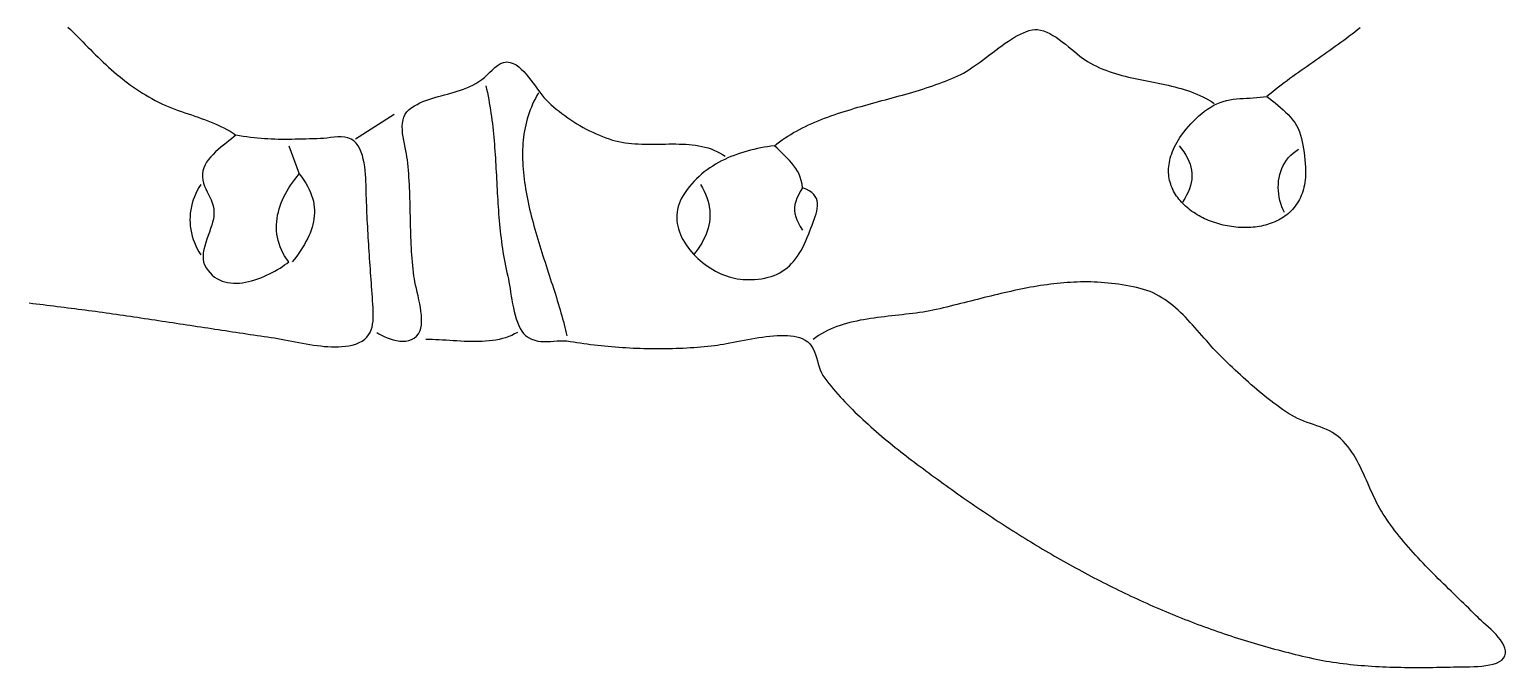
# Model space of a CAD drawing. Header units: millimetres. Extents: x 46 to 1464, y 30 to 1506.
# Drawn here: x 494.3 to 913.8, y 351.9 to 533 of the extents above; entities that cross this region are included whole.
import ezdxf

# ---------------------------------------------------------------- set-up
doc = ezdxf.new("R2010")
doc.units = ezdxf.units.MM
doc.layers.add('0_0_0', color=3, linetype='Continuous')

msp = doc.modelspace()

# ---------------------------------------------------------------- linework, layer by layer
at = {"layer": '0_0_0'}
for points in [[(505.2597, 533.6597), (505.974, 532.9746), (506.6713, 532.3033), (507.3442, 531.6453), (507.9853, 531), (508.722, 530.2442), (509.4556, 529.4937), (510.1867, 528.7487), (510.9162, 528.0094), (511.6448, 527.2764), (512.3735, 526.5498), (513.103, 525.83), (513.8341, 525.1173), (514.5677, 524.412), (515.3045, 523.7146), (516.0453, 523.0252), (516.791, 522.3442), (517.5425, 521.672), (518.3004, 521.0088), (519.0656, 520.3551), (519.8389, 519.711), (520.6211, 519.077), (521.4131, 518.4534), (522.2157, 517.8405), (523.0296, 517.2385), (523.8557, 516.6479), (524.6947, 516.069), (525.5476, 515.502), (526.4151, 514.9474), (527.298, 514.4054), (528.1971, 513.8764), (529.1132, 513.3606), (530.0473, 512.8585), (531, 512.3703), (531.905, 511.9327), (532.8191, 511.5185), (533.7412, 511.1249), (534.6703, 510.7494), (535.6052, 510.3893), (536.5447, 510.042), (537.4879, 509.7049), (538.4335, 509.3754), (539.3806, 509.0508), (540.3279, 508.7287), (541.2744, 508.4062), (542.2189, 508.0809), (543.1604, 507.75), (544.0978, 507.4111), (545.0299, 507.0614), (545.9556, 506.6984), (546.8739, 506.3194), (547.7836, 505.9219), (548.6836, 505.5031), (549.5729, 505.0606), (550.4503, 504.5916), (551.3146, 504.0936), (552.1649, 503.5639), (553, 503), (552.3925, 502.4869), (551.7262, 501.9503), (551.0139, 501.3903), (550.2686, 500.8071), (549.5032, 500.2007), (548.7307, 499.5713), (547.9639, 498.919), (547.2159, 498.2441), (546.4996, 497.5465), (545.8278, 496.8265), (545.2136, 496.0842), (544.6699, 495.3198), (544.2096, 494.5332), (543.8457, 493.7248), (543.591, 492.8947), (543.4586, 492.0429), (543.4614, 491.1697), (543.5937, 490.2367), (543.8152, 489.3602), (544.1068, 488.5281), (544.4496, 487.7283), (544.8246, 486.9489), (545.2128, 486.1776), (545.5954, 485.4027), (545.9533, 484.6119), (546.2675, 483.7933), (546.5192, 482.9349), (546.6893, 482.0245), (546.7589, 481.0502), (546.7091, 480), (546.5818, 479.1907), (546.376, 478.3255), (546.1084, 477.4136), (545.7954, 476.4642), (545.4536, 475.4868), (545.0995, 474.4906), (544.7496, 473.4848), (544.4205, 472.4789), (544.1286, 471.482), (543.8905, 470.5036), (543.7227, 469.5528), (543.6418, 468.6391), (543.6643, 467.7716), (543.8067, 466.9598), (544.0856, 466.2129), (544.5647, 465.341), (545.0905, 464.5589), (545.66, 463.8634), (546.2704, 463.2512), (546.9186, 462.7191), (547.6017, 462.2641), (548.3168, 461.8828), (549.0609, 461.572), (549.8312, 461.3287), (550.6246, 461.1496), (551.4383, 461.0315), (552.2693, 460.9713), (553.1146, 460.9657), (553.9714, 461.0115), (554.8366, 461.1056), (555.7075, 461.2448), (556.5809, 461.4259), (557.454, 461.6457), (558.3239, 461.901), (559.1876, 462.1886), (560.0421, 462.5053), (560.8846, 462.848), (561.7121, 463.2134), (562.5216, 463.5984), (563.3103, 463.9998), (564.0752, 464.4143), (564.8133, 464.8389), (565.5217, 465.2702), (566.1976, 465.7052), (566.8378, 466.1406), (567.4396, 466.5733), (568, 467), (567.3861, 467.8521), (566.8358, 468.7123), (566.3479, 469.5799), (565.9209, 470.454), (565.5535, 471.3338), (565.2442, 472.2184), (564.9916, 473.1071), (564.7945, 473.9989), (564.6513, 474.8931), (564.5608, 475.7888), (564.5215, 476.6853), (564.5321, 477.5816), (564.5911, 478.477), (564.6972, 479.3706), (564.8491, 480.2617), (565.0452, 481.1493), (565.2843, 482.0326), (565.565, 482.9109), (565.8859, 483.7832), (566.2455, 484.6489), (566.6426, 485.5069), (567.0757, 486.3566), (567.5434, 487.197), (568.0444, 488.0275), (568.5773, 488.847), (569.1406, 489.6549), (569.7331, 490.4502), (570.3534, 491.2322), (571, 492), (571.6866, 491.1066), (572.3095, 490.2216), (572.8698, 489.3446), (573.3689, 488.4751), (573.8079, 487.6126), (574.1882, 486.7566), (574.511, 485.9068), (574.7777, 485.0626), (574.9894, 484.2236), (575.1475, 483.3893), (575.2532, 482.5594), (575.3078, 481.7333), (575.3125, 480.9105), (575.2687, 480.0907), (575.1776, 479.2734), (575.0404, 478.458), (574.8586, 477.6443), (574.6332, 476.8316), (574.3656, 476.0196), (574.0571, 475.2078), (573.7089, 474.3957), (573.3223, 473.5829), (572.8986, 472.7689), (572.4391, 471.9533), (571.9449, 471.1356), (571.4175, 470.3154), (570.858, 469.4921), (570.2677, 468.6655), (569.6479, 467.8349), (569, 467)], [(706, 500), (705.0321, 499.8699), (704.0641, 499.7241), (703.0969, 499.5618), (702.1315, 499.3825), (701.1686, 499.1855), (700.2094, 498.9702), (699.2546, 498.7361), (698.3052, 498.4824), (697.3622, 498.2087), (696.4264, 497.9142), (695.4988, 497.5985), (694.5803, 497.2608), (693.6718, 496.9006), (692.7742, 496.5173), (691.8886, 496.1102), (691.0157, 495.6787), (690.1565, 495.2223), (689.312, 494.7404), (688.483, 494.2322), (687.6706, 493.6973), (686.8755, 493.1349), (686.0988, 492.5446), (685.3413, 491.9257), (684.604, 491.2775), (683.8878, 490.5995), (683.1937, 489.8911), (682.5225, 489.1516), (681.8751, 488.3805), (681.2526, 487.5771), (680.6557, 486.7408), (680.0856, 485.8711), (679.6306, 485.0865), (679.2451, 484.2964), (678.9272, 483.5019), (678.6748, 482.7043), (678.486, 481.9048), (678.3586, 481.1046), (678.2907, 480.3048), (678.2803, 479.5068), (678.3254, 478.7117), (678.4239, 477.9207), (678.5738, 477.135), (678.7732, 476.3559), (679.02, 475.5845), (679.3121, 474.8221), (679.6476, 474.0699), (680.0245, 473.329), (680.4408, 472.6008), (680.8944, 471.8863), (681.3833, 471.1868), (681.9055, 470.5036), (682.459, 469.8377), (683.0418, 469.1906), (683.6518, 468.5632), (684.2871, 467.9569), (684.9457, 467.3729), (685.6255, 466.8123), (686.3244, 466.2765), (687.0406, 465.7665), (687.772, 465.2836), (688.5165, 464.829), (689.2722, 464.404), (690.0371, 464.0097), (690.8091, 463.6473), (691.5862, 463.318), (692.3664, 463.0232), (693.1477, 462.7639), (693.928, 462.5413), (694.7054, 462.3568), (695.4779, 462.2114), (696.2434, 462.1065), (697, 462.0432), (698.1657, 461.9979), (699.2859, 461.9957), (700.3619, 462.0364), (701.3949, 462.1203), (702.3861, 462.2472), (703.3368, 462.4174), (704.2482, 462.6309), (705.1216, 462.8878), (705.9582, 463.188), (706.7593, 463.5317), (707.5261, 463.919), (708.2598, 464.3499), (708.9618, 464.8245), (709.6331, 465.3429), (710.2752, 465.905), (710.8892, 466.5111), (711.4763, 467.1611), (712.0379, 467.8551), (712.5752, 468.5932), (713.0893, 469.3755), (713.5817, 470.2019), (714.0534, 471.0727), (714.5057, 471.9878), (714.94, 472.9474), (715.3574, 473.9514), (715.7592, 475), (716.0672, 475.81), (716.3907, 476.6258), (716.719, 477.4439), (717.0415, 478.2606), (717.3476, 479.0727), (717.6269, 479.8766), (717.8687, 480.6688), (718.0625, 481.4459), (718.1977, 482.2043), (718.2636, 482.9407), (718.2499, 483.6515), (718.1458, 484.3332), (717.9408, 484.9824), (717.6243, 485.5956), (717.1858, 486.1693), (716.6147, 486.7001), (715.9004, 487.1844), (715.0323, 487.6189), (714, 488), (713.8705, 489.0826), (713.6586, 490.0932), (713.37, 491.039), (713.0104, 491.9274), (712.5854, 492.7656), (712.1009, 493.5611), (711.5624, 494.321), (710.9758, 495.0528), (710.3467, 495.7636), (709.6808, 496.461), (708.9839, 497.152), (708.2617, 497.8441), (707.5198, 498.5446), (706.764, 499.2608), (706, 500), (706.7399, 500.5816), (707.4942, 501.1451), (708.2626, 501.691), (709.0445, 502.2198), (709.8394, 502.732), (710.647, 503.2282), (711.4668, 503.709), (712.2983, 504.1748), (713.1412, 504.6262), (713.9949, 505.0637), (714.859, 505.4879), (715.7331, 505.8994), (716.6167, 506.2985), (717.5093, 506.6859), (718.4106, 507.0622), (719.3201, 507.4277), (720.2373, 507.7832), (721.1618, 508.1291), (722.0932, 508.4659), (723.0309, 508.7942), (723.9746, 509.1146), (724.9238, 509.4275), (725.8781, 509.7335), (726.837, 510.0331), (727.8, 510.3269), (728.7668, 510.6154), (729.7368, 510.8992), (730.7097, 511.1787), (731.6849, 511.4546), (732.6621, 511.7272), (733.6408, 511.9973), (734.6205, 512.2653), (735.6009, 512.5317), (736.5814, 512.7972), (737.5615, 513.0622), (738.541, 513.3272), (739.5193, 513.5928), (740.4959, 513.8596), (741.4705, 514.128), (742.4425, 514.3986), (743.4116, 514.672), (744.3773, 514.9487), (745.3391, 515.2292), (746.2966, 515.514), (747.2494, 515.8037), (748.1969, 516.0988), (749.1388, 516.3999), (750.0747, 516.7075), (751.004, 517.0221), (751.9263, 517.3443), (752.8412, 517.6746), (753.7482, 518.0135), (754.6469, 518.3616), (755.5368, 518.7194), (756.4175, 519.0874), (757.2886, 519.4662), (758.1495, 519.8564), (759, 520.2584), (759.7333, 520.636), (760.4904, 521.0688), (761.2695, 521.5511), (762.0685, 522.0771), (762.8855, 522.6409), (763.7185, 523.2369), (764.5657, 523.8591), (765.4249, 524.5019), (766.2944, 525.1594), (767.1721, 525.8259), (768.0561, 526.4955), (768.9445, 527.1626), (769.8352, 527.8213), (770.7264, 528.4658), (771.616, 529.0904), (772.5022, 529.6893), (773.383, 530.2566), (774.2564, 530.7867), (775.1205, 531.2737), (775.9733, 531.7119), (776.8128, 532.0954), (777.6373, 532.4185), (778.4445, 532.6754), (779.2328, 532.8603), (780, 532.9675), (780.8184, 532.9708), (781.6585, 532.8477), (782.5164, 532.6107), (783.3885, 532.2723), (784.271, 531.8452), (785.1603, 531.3418), (786.0525, 530.7747), (786.944, 530.1565), (787.831, 529.4998), (788.7099, 528.817), (789.5769, 528.1209), (790.4282, 527.4238), (791.2602, 526.7384), (792.0692, 526.0772), (792.8513, 525.4528), (793.603, 524.8777), (794.3205, 524.3645), (795, 523.9259), (795.8467, 523.4351), (796.704, 522.9756), (797.5714, 522.5457), (798.4481, 522.1437), (799.3335, 521.7679), (800.2271, 521.4166), (801.1281, 521.0882), (802.0361, 520.7808), (802.9503, 520.493), (803.8701, 520.2228), (804.7949, 519.9688), (805.7242, 519.7291), (806.6572, 519.5021), (807.5933, 519.2862), (808.532, 519.0795), (809.4726, 518.8805), (810.4144, 518.6874), (811.3569, 518.4985), (812.2995, 518.3122), (813.2415, 518.1268), (814.1822, 517.9406), (815.1211, 517.7518), (816.0576, 517.5589), (816.991, 517.36), (817.9207, 517.1536), (818.8461, 516.9379), (819.7666, 516.7113), (820.6814, 516.472), (821.5902, 516.2184), (822.4921, 515.9488), (823.3865, 515.6615), (824.273, 515.3548), (825.1507, 515.027), (826.0192, 514.6764), (826.8777, 514.3013), (827.7257, 513.9001), (828.5626, 513.471), (829.3876, 513.0125), (830.2003, 512.5227), (831, 512)], [(872.5101, 533.477), (871.7293, 532.8627), (870.9464, 532.256), (870.1614, 531.6563), (869.3744, 531.063), (868.5855, 530.4755), (867.7947, 529.8932), (867.0021, 529.3156), (866.2077, 528.742), (865.4117, 528.1719), (864.6142, 527.6047), (863.8151, 527.0397), (863.0146, 526.4765), (862.2127, 525.9143), (861.4095, 525.3527), (860.6051, 524.791), (859.7996, 524.2287), (858.993, 523.6651), (858.1854, 523.0997), (857.3768, 522.5319), (856.5674, 521.9611), (855.7573, 521.3867), (854.9464, 520.8081), (854.1348, 520.2248), (853.3227, 519.6361), (852.5101, 519.0414), (851.6971, 518.4403), (850.8837, 517.832), (850.07, 517.216), (849.2561, 516.5917), (848.4421, 515.9586), (847.628, 515.3159), (846.8139, 514.6633), (846, 514), (846.753, 513.3922), (847.5193, 512.7796), (848.2919, 512.1591), (849.064, 511.5277), (849.8285, 510.8823), (850.5786, 510.2201), (851.3072, 509.5379), (852.0074, 508.8327), (852.6723, 508.1016), (853.2949, 507.3414), (853.8683, 506.5492), (854.3855, 505.722), (854.8397, 504.8567), (855.2237, 503.9504), (855.5308, 503), (855.7702, 502.077), (855.9936, 501.1172), (856.1991, 500.1274), (856.3845, 499.1145), (856.5478, 498.0852), (856.687, 497.0465), (856.8, 496.0052), (856.8848, 494.9682), (856.9394, 493.9424), (856.9617, 492.9344), (856.9496, 491.9514), (856.9012, 491), (856.8368, 490.2884), (856.7483, 489.5968), (856.6361, 488.9249), (856.5008, 488.2727), (856.3429, 487.64), (856.163, 487.0266), (855.9617, 486.4325), (855.7394, 485.8575), (855.4967, 485.3015), (855.2342, 484.7644), (854.9523, 484.2459), (854.6518, 483.7461), (854.333, 483.2647), (853.9965, 482.8016), (853.643, 482.3568), (853.2728, 481.9299), (852.8867, 481.5211), (852.485, 481.13), (852.0684, 480.7566), (851.6374, 480.4007), (851.1925, 480.0622), (850.7343, 479.741), (850.2634, 479.437), (849.7802, 479.1499), (849.2854, 478.8798), (848.7794, 478.6264), (848.2628, 478.3896), (847.7362, 478.1692), (847.2001, 477.9653), (846.655, 477.7775), (846.1016, 477.6059), (845.5402, 477.4502), (844.9715, 477.3104), (844.3961, 477.1862), (843.8144, 477.0776), (843.227, 476.9844), (842.6345, 476.9066), (842.0373, 476.8439), (841.4362, 476.7962), (840.8314, 476.7635), (840.2238, 476.7455), (839.6137, 476.7422), (839.0017, 476.7534), (838.3884, 476.779), (837.7743, 476.8188), (837.1599, 476.8728), (836.5459, 476.9407), (835.9326, 477.0225), (835.3208, 477.1181), (834.7109, 477.2272), (834.1035, 477.3498), (833.499, 477.4857), (832.8982, 477.6348), (832.3014, 477.797), (831.7093, 477.9721), (831.1224, 478.1601), (830.5413, 478.3607), (829.9664, 478.5738), (829.3983, 478.7994), (828.8376, 479.0372), (828.2849, 479.2872), (827.7406, 479.5492), (827.2053, 479.8231), (826.6795, 480.1088), (826.1639, 480.406), (825.6588, 480.7148), (825.165, 481.0349), (824.6829, 481.3663), (824.213, 481.7087), (823.756, 482.0622), (823.3123, 482.4264), (822.8826, 482.8014), (822.4672, 483.1869), (822.0669, 483.5829), (821.6821, 483.9892), (821.3134, 484.4057), (820.9613, 484.8322), (820.6264, 485.2686), (820.3092, 485.7148), (820.0102, 486.1707), (819.7301, 486.6361), (819.4693, 487.1108), (819.2283, 487.5949), (819.0079, 488.088), (818.8084, 488.5902), (818.6304, 489.1012), (818.4745, 489.621), (818.3412, 490.1493), (818.231, 490.6862), (818.1446, 491.2313), (818.0824, 491.7847), (818.045, 492.3461), (818.0329, 492.9155), (818.0467, 493.4928), (818.0869, 494.0776), (818.1541, 494.6701), (818.2488, 495.2699), (818.3715, 495.8771), (818.5229, 496.4914), (818.7034, 497.1127), (818.9136, 497.741), (819.154, 498.3759), (819.4252, 499.0176), (819.7277, 499.6657), (820.062, 500.3202), (820.4288, 500.9809), (820.8286, 501.6477), (821.2618, 502.3205), (821.7291, 502.9992), (822.3462, 503.8371), (822.9944, 504.6586), (823.6724, 505.4616), (824.3788, 506.244), (825.1121, 507.0038), (825.871, 507.7388), (826.6541, 508.4471), (827.4599, 509.1266), (828.2871, 509.7751), (829.1342, 510.3907), (830, 510.9714), (830.8763, 511.4882), (831.7649, 511.9249), (832.6651, 512.289), (833.576, 512.5881), (834.4966, 512.8298), (835.4262, 513.0216), (836.3639, 513.171), (837.3089, 513.2857), (838.2603, 513.3731), (839.2173, 513.4409), (840.1789, 513.4966), (841.1444, 513.5477), (842.1129, 513.6019), (843.0836, 513.6667), (844.0555, 513.7495), (845.0279, 513.8581), (846, 514)], [(593, 447), (593.6344, 446.6069), (594.3464, 446.2134), (595.1234, 445.8315), (595.9524, 445.4734), (596.8207, 445.1516), (597.7155, 444.8781), (598.624, 444.6653), (599.5334, 444.5254), (600.4309, 444.4706), (601.3038, 444.5132), (602.1392, 444.6654), (602.9244, 444.9394), (603.6465, 445.3476), (604.2929, 445.9021), (604.8506, 446.6152), (605.307, 447.4992), (605.5433, 448.2361), (605.6899, 449.0596), (605.7563, 449.9579), (605.7516, 450.919), (605.6854, 451.9309), (605.5671, 452.9817), (605.4059, 454.0595), (605.2113, 455.1522), (604.9926, 456.248), (604.7592, 457.3348), (604.5206, 458.4008), (604.286, 459.4341), (604.065, 460.4225), (603.8667, 461.3543), (603.7007, 462.2174), (603.5763, 463), (603.4472, 463.9967), (603.3307, 464.9943), (603.2261, 465.9927), (603.1325, 466.9918), (603.0491, 467.9915), (602.9752, 468.9919), (602.91, 469.9927), (602.8528, 470.994), (602.8027, 471.9957), (602.7589, 472.9978), (602.7207, 474.0001), (602.6873, 475.0027), (602.658, 476.0054), (602.6318, 477.0082), (602.6082, 478.0111), (602.5862, 479.0139), (602.5651, 480.0167), (602.5442, 481.0193), (602.5225, 482.0217), (602.4995, 483.0239), (602.4742, 484.0257), (602.446, 485.0271), (602.4139, 486.0281), (602.3773, 487.0286), (602.3354, 488.0285), (602.2873, 489.0278), (602.2324, 490.0263), (602.1698, 491.0242), (602.0987, 492.0212), (602.0184, 493.0173), (601.9281, 494.0126), (601.827, 495.0068), (601.7144, 496), (601.5979, 496.8002), (601.4405, 497.6605), (601.2552, 498.5705), (601.0552, 499.5199), (600.8533, 500.4986), (600.6627, 501.4963), (600.4963, 502.5026), (600.3672, 503.5074), (600.2885, 504.5003), (600.2732, 505.4712), (600.3342, 506.4097), (600.4847, 507.3056), (600.7376, 508.1485), (601.106, 508.9284), (601.6029, 509.6349), (602.2415, 510.2577), (602.9666, 510.8053), (603.7185, 511.3004), (604.4948, 511.7478), (605.2937, 512.1524), (606.1131, 512.5191), (606.9509, 512.8527), (607.805, 513.1582), (608.6735, 513.4404), (609.5543, 513.7042), (610.4454, 513.9545), (611.3446, 514.1962), (612.2499, 514.4342), (613.1594, 514.6733), (614.0709, 514.9185), (614.9825, 515.1745), (615.8919, 515.4464), (616.7973, 515.739), (617.6966, 516.0572), (618.5877, 516.4058), (619.4685, 516.7898), (620.3371, 517.214), (621.1914, 517.6833), (622.0292, 518.2026), (622.8487, 518.7768), (623.6477, 519.4108), (624.4243, 520.1095), (625.0967, 520.7765), (625.7971, 521.4784), (626.532, 522.1658), (627.3084, 522.7893), (628.1328, 523.2993), (629.0119, 523.6464), (629.9526, 523.7812), (630.9614, 523.6542), (631.788, 523.3632), (632.584, 522.9436), (633.3517, 522.4114), (634.0929, 521.7826), (634.8098, 521.0734), (635.5044, 520.2997), (636.1787, 519.4777), (636.8348, 518.6234), (637.4748, 517.753), (638.1006, 516.8824), (638.7144, 516.0278), (639.3182, 515.2051), (639.9141, 514.4306), (640.504, 513.7203), (641.0902, 513.0902), (641.7891, 512.4082), (642.5116, 511.7359), (643.2565, 511.0741), (644.0225, 510.4236), (644.8083, 509.7853), (645.6127, 509.16), (646.4346, 508.5486), (647.2725, 507.9519), (648.1253, 507.3709), (648.9918, 506.8062), (649.8706, 506.2588), (650.7606, 505.7296), (651.6605, 505.2194), (652.5691, 504.729), (653.485, 504.2593), (654.4072, 503.8112), (655.3342, 503.3854), (656.265, 502.9829), (657.1982, 502.6046), (658.1326, 502.2511), (659.0669, 501.9235), (660, 501.6226), (660.8786, 501.3728), (661.7706, 501.1593), (662.6747, 500.9793), (663.5901, 500.8303), (664.5156, 500.7095), (665.4503, 500.6143), (666.3932, 500.542), (667.3433, 500.4899), (668.2995, 500.4554), (669.2608, 500.4359), (670.2263, 500.4286), (671.1949, 500.4309), (672.1655, 500.4401), (673.1372, 500.4536), (674.1091, 500.4687), (675.0799, 500.4826), (676.0488, 500.4929), (677.0148, 500.4968), (677.9767, 500.4915), (678.9337, 500.4746), (679.8846, 500.4432), (680.8286, 500.3948), (681.7644, 500.3267), (682.6913, 500.2362), (683.6081, 500.1206), (684.5138, 499.9772), (685.4074, 499.8035), (686.288, 499.5968), (687.1544, 499.3543), (688.0057, 499.0734), (688.8409, 498.7515), (689.6589, 498.3858), (690.4588, 497.9738), (691.2395, 497.5127), (692, 497)], [(624, 517), (624.2252, 516.0369), (624.4378, 515.0722), (624.6383, 514.1057), (624.8271, 513.1376), (625.0047, 512.168), (625.1716, 511.1969), (625.3283, 510.2243), (625.4752, 509.2503), (625.6129, 508.275), (625.7418, 507.2985), (625.8624, 506.3207), (625.9751, 505.3418), (626.0806, 504.3618), (626.1791, 503.3807), (626.2713, 502.3987), (626.3575, 501.4158), (626.4384, 500.432), (626.5142, 499.4474), (626.5857, 498.4621), (626.6531, 497.4761), (626.717, 496.4895), (626.7779, 495.5023), (626.8363, 494.5147), (626.8926, 493.5266), (626.9473, 492.5381), (627.0009, 491.5493), (627.0539, 490.5602), (627.1067, 489.5709), (627.1598, 488.5815), (627.2138, 487.592), (627.2691, 486.6025), (627.3261, 485.613), (627.3854, 484.6236), (627.4475, 483.6343), (627.5127, 482.6453), (627.5816, 481.6565), (627.6547, 480.6681), (627.7325, 479.68), (627.8154, 478.6924), (627.9039, 477.7053), (627.9985, 476.7188), (628.0997, 475.7329), (628.2079, 474.7477), (628.3237, 473.7632), (628.4474, 472.7795), (628.5797, 471.7967), (628.7209, 470.8148), (628.8716, 469.8339), (629.0323, 468.854), (629.2033, 467.8753), (629.3852, 466.8977), (629.5785, 465.9213), (629.7837, 464.9461), (630.0012, 463.9723), (630.2315, 463), (630.4051, 462.22), (630.5707, 461.3572), (630.7322, 460.4236), (630.8933, 459.4312), (631.0582, 458.3923), (631.2306, 457.3189), (631.4145, 456.223), (631.6139, 455.1168), (631.8326, 454.0124), (632.0745, 452.9218), (632.3437, 451.8572), (632.6439, 450.8307), (632.9792, 449.8543), (633.3534, 448.9402), (633.7704, 448.1004), (634.2342, 447.347), (634.7487, 446.6922), (635.3179, 446.1481), (636.1669, 445.5446), (637.0276, 445.0893), (637.8992, 444.7637), (638.781, 444.5493), (639.6724, 444.4276), (640.5724, 444.3801), (641.4805, 444.3884), (642.3959, 444.434), (643.3178, 444.4984), (644.2455, 444.5631), (645.1783, 444.6096), (646.1155, 444.6194), (647.0563, 444.5741), (648, 444.4552), (648.9482, 444.2963), (649.9034, 444.1436), (650.8652, 443.997), (651.8334, 443.8565), (652.8075, 443.7223), (653.7872, 443.5942), (654.7721, 443.4725), (655.7621, 443.357), (656.7566, 443.2479), (657.7554, 443.1451), (658.7582, 443.0487), (659.7645, 442.9587), (660.7741, 442.8752), (661.7867, 442.7982), (662.8018, 442.7276), (663.8191, 442.6636), (664.8384, 442.6063), (665.8593, 442.5555), (666.8814, 442.5113), (667.9044, 442.4738), (668.928, 442.4431), (669.9518, 442.4191), (670.9755, 442.4018), (671.9987, 442.3914), (673.0212, 442.3877), (674.0426, 442.391), (675.0625, 442.4011), (676.0806, 442.4182), (677.0966, 442.4422), (678.1101, 442.4733), (679.1208, 442.5113), (680.1284, 442.5565), (681.1325, 442.6087), (682.1328, 442.668), (683.129, 442.7345), (684.1206, 442.8081), (685.1075, 442.889), (686.0892, 442.9771), (687.0654, 443.0726), (688.0358, 443.1753), (689, 443.2854), (689.8034, 443.3903), (690.647, 443.5179), (691.5273, 443.665), (692.4409, 443.8285), (693.3843, 444.0053), (694.354, 444.1921), (695.3466, 444.386), (696.3585, 444.5838), (697.3864, 444.7823), (698.4268, 444.9785), (699.4761, 445.1691), (700.531, 445.3512), (701.5879, 445.5215), (702.6435, 445.6768), (703.6941, 445.8142), (704.7364, 445.9305), (705.7669, 446.0225), (706.7822, 446.0871), (707.7786, 446.1212), (708.7529, 446.1217), (709.7015, 446.0854), (710.621, 446.0092), (711.5079, 445.89), (712.3587, 445.7246), (713.1699, 445.51), (713.9382, 445.243), (714.7755, 444.8315), (715.486, 444.3203), (716.0853, 443.7212), (716.5891, 443.046), (717.0131, 442.3067), (717.3729, 441.5152), (717.6842, 440.6832), (717.9626, 439.8228), (718.2239, 438.9457), (718.4835, 438.064), (718.7574, 437.1893), (719.0609, 436.3337), (719.41, 435.509), (719.8201, 434.7272), (720.3071, 434), (720.8963, 433.2381), (721.4998, 432.4795), (722.1171, 431.7243), (722.7474, 430.9726), (723.3903, 430.2246), (724.0452, 429.4804), (724.7116, 428.7401), (725.3888, 428.0039), (726.0765, 427.2719), (726.7739, 426.5443), (727.4805, 425.8211), (728.1958, 425.1026), (728.9192, 424.3889), (729.6502, 423.6801), (730.3882, 422.9763), (731.1326, 422.2777), (731.8829, 421.5845), (732.6386, 420.8967), (733.399, 420.2145), (734.1636, 419.538), (734.9319, 418.8675), (735.7034, 418.2029), (736.4773, 417.5446), (737.2533, 416.8925), (738.0307, 416.2468), (738.8089, 415.6077), (739.5875, 414.9754), (740.3659, 414.3498), (741.1435, 413.7313), (741.9197, 413.1199), (742.694, 412.5158), (743.4659, 411.919), (744.2347, 411.3299), (745, 410.7484), (745.8122, 410.1349), (746.6249, 409.5237), (747.4381, 408.9146), (748.2518, 408.3078), (749.066, 407.7031), (749.8807, 407.1007), (750.6959, 406.5005), (751.5117, 405.9026), (752.3281, 405.307), (753.145, 404.7136), (753.9625, 404.1226), (754.7807, 403.5338), (755.5995, 402.9474), (756.4189, 402.3633), (757.239, 401.7816), (758.0598, 401.2022), (758.8813, 400.6253), (759.7034, 400.0507), (760.5263, 399.4785), (761.3499, 398.9088), (762.1743, 398.3415), (762.9995, 397.7766), (763.8254, 397.2142), (764.6522, 396.6543), (765.4797, 396.0969), (766.3081, 395.542), (767.1374, 394.9896), (767.9675, 394.4398), (768.7985, 393.8925), (769.6303, 393.3477), (770.4631, 392.8056), (771.2968, 392.266), (772.1315, 391.729), (772.9671, 391.1947), (773.8037, 390.663), (774.6412, 390.1339), (775.4798, 389.6075), (776.3194, 389.0837), (777.16, 388.5627), (778.0017, 388.0444), (778.8444, 387.5287), (779.6882, 387.0158), (780.5331, 386.5057), (781.3792, 385.9983), (782.2263, 385.4937), (783.0746, 384.9918), (783.924, 384.4928), (784.7747, 383.9966), (785.6265, 383.5032), (786.4795, 383.0126), (787.3337, 382.5249), (788.1892, 382.0401), (789.0459, 381.5581), (789.9039, 381.0791), (790.7632, 380.6029), (791.6238, 380.1297), (792.4857, 379.6594), (793.3489, 379.1921), (794.2134, 378.7277), (795.0794, 378.2664), (795.9466, 377.808), (796.8153, 377.3526), (797.6854, 376.9003), (798.5569, 376.4509), (799.4299, 376.0047), (800.3043, 375.5615), (801.1802, 375.1213), (802.0575, 374.6843), (802.9364, 374.2504), (803.8168, 373.8196), (804.6987, 373.3919), (805.5821, 372.9674), (806.4671, 372.546), (807.3537, 372.1278), (808.2419, 371.7128), (809.1317, 371.301), (810.0231, 370.8924), (810.9162, 370.4871), (811.8109, 370.085), (812.7073, 369.6861), (813.6053, 369.2906), (814.5051, 368.8983), (815.4066, 368.5093), (816.3098, 368.1236), (817.2148, 367.7413), (818.1215, 367.3623), (819.03, 366.9866), (819.9403, 366.6143), (820.8524, 366.2454), (821.7664, 365.8799), (822.6822, 365.5179), (823.5998, 365.1592), (824.5193, 364.804), (825.4407, 364.4522), (826.364, 364.1039), (827.2892, 363.7591), (828.2164, 363.4178), (829.1455, 363.08), (830.0766, 362.7457), (831.0096, 362.4149), (831.9447, 362.0877), (832.8818, 361.7641), (833.8209, 361.444), (834.762, 361.1276), (835.7052, 360.8147), (836.6505, 360.5055), (837.5978, 360.1999), (838.5473, 359.8979), (839.4989, 359.5996), (840.4526, 359.305), (841.4085, 359.0141), (842.3665, 358.7269), (843.3267, 358.4434), (844.2892, 358.1636), (845.2538, 357.8876), (846.2207, 357.6153), (847.1898, 357.3468), (848.1612, 357.0821), (849.1348, 356.8212), (850.1108, 356.5641), (851.089, 356.3108), (852.0696, 356.0614), (853.0525, 355.8158), (854.0378, 355.5742), (855.0254, 355.3364), (856.0154, 355.1024), (857.0078, 354.8724), (858.0027, 354.6464), (859, 354.4243), (859.9353, 354.2241), (860.8792, 354.034), (861.8314, 353.8538), (862.7912, 353.6831), (863.7585, 353.5218), (864.7327, 353.3696), (865.7134, 353.2264), (866.7002, 353.0918), (867.6928, 352.9657), (868.6906, 352.8478), (869.6933, 352.7379), (870.7005, 352.6357), (871.7118, 352.5411), (872.7267, 352.4537), (873.7448, 352.3735), (874.7657, 352.3), (875.7891, 352.2332), (876.8144, 352.1728), (877.8414, 352.1185), (878.8695, 352.0701), (879.8983, 352.0274), (880.9275, 351.9902), (881.9567, 351.9582), (882.9853, 351.9312), (884.0131, 351.909), (885.0396, 351.8913), (886.0643, 351.878), (887.0869, 351.8687), (888.107, 351.8632), (889.1242, 351.8614), (890.1379, 351.863), (891.1479, 351.8677), (892.1538, 351.8754), (893.155, 351.8857), (894.1512, 351.8985), (895.1419, 351.9136), (896.1269, 351.9307), (897.1055, 351.9496), (898.0776, 351.97), (899.0425, 351.9917), (900, 352.0146), (900.7422, 352.0254), (901.6126, 352.0306), (902.5869, 352.038), (903.6409, 352.0554), (904.7505, 352.0909), (905.8914, 352.1522), (907.0396, 352.2474), (908.1708, 352.3842), (909.2609, 352.5706), (910.2857, 352.8145), (911.221, 353.1238), (912.0426, 353.5064), (912.7265, 353.9702), (913.2484, 354.5231), (913.6093, 355.1881), (913.7744, 355.8883), (913.7631, 356.6167), (913.5948, 357.3667), (913.2892, 358.1315), (912.8656, 358.9042), (912.3436, 359.6783), (911.7427, 360.4468), (911.0823, 361.203), (910.3821, 361.9402), (909.6613, 362.6517), (908.9397, 363.3305), (908.2366, 363.9701), (907.5716, 364.5636), (906.9642, 365.1042), (906.4338, 365.5853), (906, 366), (905.3429, 366.6547), (904.6758, 367.3147), (903.9994, 367.98), (903.3144, 368.6503), (902.6215, 369.3257), (901.9215, 370.006), (901.2151, 370.6911), (900.503, 371.381), (899.7859, 372.0755), (899.0646, 372.7745), (898.3398, 373.4781), (897.6122, 374.186), (896.8825, 374.8981), (896.1515, 375.6145), (895.4199, 376.335), (894.6884, 377.0594), (893.9577, 377.7878), (893.2286, 378.52), (892.5018, 379.2559), (891.778, 379.9955), (891.0579, 380.7386), (890.3423, 381.4851), (889.6319, 382.2351), (888.9275, 382.9883), (888.2296, 383.7446), (887.5392, 384.5041), (886.8568, 385.2665), (886.1832, 386.0319), (885.5192, 386.8), (884.8655, 387.5709), (884.2227, 388.3444), (883.5917, 389.1204), (882.9731, 389.8989), (882.3677, 390.6797), (881.7762, 391.4628), (881.1993, 392.2481), (880.6377, 393.0354), (880.0922, 393.8247), (879.5636, 394.6159), (879.0524, 395.4089), (878.5595, 396.2036), (878.0856, 397), (877.6023, 397.8574), (877.1398, 398.7296), (876.6951, 399.6144), (876.2653, 400.5098), (875.8471, 401.4139), (875.4378, 402.3245), (875.0342, 403.2397), (874.6333, 404.1574), (874.2321, 405.0756), (873.8275, 405.9924), (873.4167, 406.9056), (872.9965, 407.8132), (872.564, 408.7133), (872.116, 409.6037), (871.6497, 410.4826), (871.162, 411.3477), (870.6498, 412.1972), (870.1102, 413.029), (869.5401, 413.8411), (868.9366, 414.6315), (868.2966, 415.398), (867.617, 416.1388), (866.895, 416.8518), (866.1599, 417.4852), (865.3858, 418.0512), (864.5773, 418.5577), (863.7389, 419.0131), (862.8751, 419.4255), (861.9906, 419.8031), (861.0898, 420.1541), (860.1772, 420.4866), (859.2575, 420.809), (858.3351, 421.1293), (857.4147, 421.4558), (856.5007, 421.7966), (855.5976, 422.16), (854.7102, 422.5542), (853.8427, 422.9873), (853, 423.4675), (852.144, 424.0011), (851.2941, 424.5517), (850.4502, 425.1184), (849.6123, 425.7001), (848.7802, 426.2961), (847.9541, 426.9053), (847.1336, 427.5269), (846.3189, 428.1598), (845.5098, 428.8033), (844.7063, 429.4564), (843.9082, 430.1181), (843.1156, 430.7876), (842.3284, 431.4639), (841.5464, 432.1461), (840.7697, 432.8332), (839.9981, 433.5245), (839.2317, 434.2188), (838.4703, 434.9154), (837.7138, 435.6132), (836.9623, 436.3114), (836.2155, 437.009), (835.4736, 437.7052), (834.7364, 438.399), (834.0038, 439.0895), (833.3385, 439.7301), (832.6789, 440.3906), (832.024, 441.0688), (831.373, 441.7627), (830.7248, 442.4702), (830.0786, 443.1893), (829.4334, 443.9178), (828.7883, 444.6539), (828.1424, 445.3953), (827.4948, 446.1401), (826.8445, 446.8862), (826.1907, 447.6315), (825.5323, 448.374), (824.8686, 449.1116), (824.1985, 449.8423), (823.5211, 450.564), (822.8355, 451.2747), (822.1408, 451.9723), (821.4361, 452.6547), (820.7205, 453.3199), (819.9929, 453.9659), (819.2526, 454.5905), (818.4985, 455.1918), (817.7298, 455.7676), (816.9455, 456.3159), (816.1447, 456.8347), (815.3265, 457.322), (814.49, 457.7755), (813.6342, 458.1934), (812.7582, 458.5735), (811.8611, 458.9138), (810.942, 459.2122), (810, 459.4667), (808.9582, 459.7111), (807.9229, 459.9367), (806.8937, 460.1439), (805.8705, 460.333), (804.853, 460.5045), (803.8411, 460.6585), (802.8346, 460.7956), (801.8333, 460.9161), (800.8369, 461.0204), (799.8453, 461.1088), (798.8583, 461.1818), (797.8757, 461.2396), (796.8972, 461.2827), (795.9228, 461.3114), (794.9521, 461.3261), (793.9851, 461.3272), (793.0214, 461.315), (792.0609, 461.2899), (791.1035, 461.2523), (790.1488, 461.2025), (789.1968, 461.141), (788.2472, 461.068), (787.2998, 460.984), (786.3544, 460.8894), (785.4108, 460.7844), (784.4689, 460.6695), (783.5283, 460.5451), (782.589, 460.4114), (781.6508, 460.269), (780.7133, 460.1181), (779.7765, 459.9591), (778.8402, 459.7924), (777.9041, 459.6184), (776.968, 459.4374), (776.0318, 459.2498), (775.0952, 459.056), (774.1581, 458.8563), (773.2203, 458.6512), (772.2815, 458.4409), (771.3415, 458.2259), (770.4002, 458.0065), (769.4574, 457.7831), (768.5129, 457.5561), (767.5664, 457.3258), (766.6179, 457.0927), (765.6669, 456.857), (764.7135, 456.6191), (763.7574, 456.3795), (762.7983, 456.1385), (761.8361, 455.8964), (760.8707, 455.6536), (759.9017, 455.4106), (758.929, 455.1676), (757.9524, 454.9251), (756.9717, 454.6834), (755.9867, 454.4429), (754.9973, 454.2039), (754.0031, 453.9668), (753.0041, 453.7321), (752, 453.5), (751.0784, 453.2986), (750.145, 453.113), (749.2008, 452.9417), (748.2465, 452.7833), (747.2832, 452.6361), (746.3117, 452.4987), (745.3328, 452.3697), (744.3476, 452.2475), (743.3568, 452.1307), (742.3614, 452.0178), (741.3622, 451.9072), (740.3602, 451.7976), (739.3563, 451.6874), (738.3513, 451.575), (737.3461, 451.4592), (736.3417, 451.3383), (735.3389, 451.2108), (734.3386, 451.0754), (733.3417, 450.9304), (732.3491, 450.7744), (731.3617, 450.606), (730.3805, 450.4236), (729.4062, 450.2257), (728.4397, 450.0109), (727.4821, 449.7776), (726.5341, 449.5245), (725.5967, 449.2499), (724.6708, 448.9525), (723.7571, 448.6306), (722.8568, 448.2829), (721.9705, 447.9079), (721.0993, 447.504), (720.244, 447.0698), (719.4055, 446.6038), (718.5848, 446.1044), (717.7826, 445.5703), (717, 445)], [(639, 515), (638.5337, 514.2147), (638.0958, 513.4209), (637.6856, 512.6189), (637.3027, 511.8089), (636.9465, 510.9911), (636.6164, 510.1656), (636.3119, 509.3329), (636.0326, 508.4929), (635.7778, 507.6461), (635.5471, 506.7925), (635.3399, 505.9325), (635.1557, 505.0662), (634.9939, 504.1939), (634.854, 503.3158), (634.7355, 502.4321), (634.6379, 501.543), (634.5605, 500.6488), (634.503, 499.7497), (634.4647, 498.8459), (634.4452, 497.9376), (634.4438, 497.025), (634.4601, 496.1085), (634.4935, 495.1881), (634.5435, 494.2641), (634.6096, 493.3368), (634.6913, 492.4063), (634.7879, 491.473), (634.899, 490.5369), (635.024, 489.5983), (635.1625, 488.6576), (635.3138, 487.7147), (635.4775, 486.7701), (635.6529, 485.8239), (635.8397, 484.8763), (636.0372, 483.9276), (636.245, 482.978), (636.4624, 482.0277), (636.689, 481.0769), (636.9242, 480.1259), (637.1675, 479.1748), (637.4183, 478.2239), (637.6762, 477.2735), (637.9406, 476.3237), (638.2109, 475.3747), (638.4867, 474.4269), (638.7674, 473.4803), (639.0524, 472.5353), (639.3413, 471.5921), (639.6335, 470.6508), (639.9285, 469.7117), (640.2257, 468.775), (640.5247, 467.841), (640.8248, 466.9099), (641.1256, 465.9818), (641.4264, 465.057), (641.7269, 464.1358), (642.0264, 463.2183), (642.3245, 462.3048), (642.6205, 461.3956), (642.914, 460.4907), (643.2045, 459.5905), (643.4913, 458.6951), (643.774, 457.8048), (644.052, 456.9199), (644.3249, 456.0404), (644.592, 455.1668), (644.8528, 454.2991), (645.1069, 453.4376), (645.3536, 452.5825), (645.5925, 451.7341), (645.8229, 450.8926), (646.0445, 450.0581), (646.2566, 449.231), (646.4588, 448.4113), (646.6504, 447.5995), (646.831, 446.7956), (647, 446)], [(587, 502), (598, 509)], [(494.2812, 455.3681), (495.2739, 455.2473), (496.2664, 455.1261), (497.2588, 455.0047), (498.2511, 454.8829), (499.2432, 454.7606), (500.2352, 454.6379), (501.2269, 454.5147), (502.2186, 454.391), (503.21, 454.2666), (504.2013, 454.1416), (505.1923, 454.0158), (506.1831, 453.8894), (507.1737, 453.7621), (508.1641, 453.6341), (509.1543, 453.5051), (510.1442, 453.3752), (511.1338, 453.2444), (512.1232, 453.1126), (513.1122, 452.9796), (514.101, 452.8456), (515.0895, 452.7105), (516.0777, 452.5741), (517.0656, 452.4365), (518.0532, 452.2976), (519.0404, 452.1574), (520.0273, 452.0158), (521.0138, 451.8727), (522, 451.7283), (523.0016, 451.5804), (524.0032, 451.432), (525.0047, 451.283), (526.0061, 451.1335), (527.0074, 450.9836), (528.0085, 450.8333), (529.0096, 450.6825), (530.0106, 450.5314), (531.0115, 450.38), (532.0123, 450.2283), (533.013, 450.0763), (534.0136, 449.9241), (535.0142, 449.7718), (536.0146, 449.6192), (537.015, 449.4666), (538.0152, 449.3139), (539.0154, 449.1611), (540.0156, 449.0083), (541.0156, 448.8556), (542.0156, 448.7029), (543.0154, 448.5503), (544.0153, 448.3978), (545.015, 448.2455), (546.0147, 448.0934), (547.0143, 447.9415), (548.0138, 447.7899), (549.0133, 447.6386), (550.0127, 447.4877), (551.012, 447.3371), (552.0113, 447.1869), (553.0106, 447.0371), (554.0097, 446.8879), (555.0088, 446.7391), (556.0079, 446.5909), (557.0069, 446.4433), (558.0059, 446.2963), (559.0048, 446.1499), (560.0036, 446.0042), (561.0025, 445.8593), (562.0012, 445.7151), (563, 445.5717), (563.9353, 445.4294), (564.888, 445.2699), (565.8565, 445.0963), (566.8389, 444.9117), (567.8338, 444.719), (568.8394, 444.5215), (569.8542, 444.3221), (570.8765, 444.124), (571.9047, 443.9302), (572.9371, 443.7438), (573.972, 443.5679), (575.008, 443.4055), (576.0433, 443.2598), (577.0762, 443.1338), (578.1052, 443.0306), (579.1286, 442.9532), (580.1448, 442.9048), (581.1521, 442.8883), (582.1489, 442.907), (583.1335, 442.9639), (584.1044, 443.0619), (585.0599, 443.2043), (585.9984, 443.3942), (587.0896, 443.7007), (588.0464, 444.0814), (588.8769, 444.5325), (589.5893, 445.05), (590.1918, 445.6299), (590.6926, 446.2683), (591.0999, 446.9612), (591.4218, 447.7047), (591.6667, 448.4948), (591.8427, 449.3276), (591.958, 450.1992), (592.0208, 451.1055), (592.0393, 452.0427), (592.0218, 453.0068), (591.9763, 453.9939), (591.9112, 455), (591.8396, 456.0012), (591.7676, 457.002), (591.6955, 458.0025), (591.6232, 459.0025), (591.5509, 460.0022), (591.4787, 461.0016), (591.4067, 462.0008), (591.3351, 462.9997), (591.2639, 463.9984), (591.1932, 464.9969), (591.1233, 465.9954), (591.0541, 466.9937), (590.9858, 467.992), (590.9186, 468.9902), (590.8525, 469.9885), (590.7876, 470.9868), (590.7241, 471.9852), (590.662, 472.9837), (590.6015, 473.9824), (590.5428, 474.9813), (590.4858, 475.9804), (590.4308, 476.9798), (590.3778, 477.9794), (590.327, 478.9794), (590.2784, 479.9797), (590.2322, 480.9805), (590.1885, 481.9817), (590.1475, 482.9833), (590.1091, 483.9855), (590.0736, 484.9882), (590.0411, 485.9915), (590.0116, 486.9954), (589.9853, 488), (589.9627, 488.8704), (589.9314, 489.8148), (589.8848, 490.8179), (589.8163, 491.8643), (589.7193, 492.9389), (589.5874, 494.0263), (589.414, 495.1114), (589.1924, 496.1788), (588.9162, 497.2132), (588.5788, 498.1995), (588.1736, 499.1222), (587.6941, 499.9663), (587.1338, 500.7164), (586.486, 501.3572), (585.7059, 501.874), (584.8404, 502.2178), (583.9073, 502.4158), (582.9247, 502.4953), (581.9106, 502.4837), (580.8832, 502.4082), (579.8603, 502.2961), (578.8602, 502.1748), (577.9007, 502.0716), (577, 502.0138), (575.9446, 501.9814), (574.9035, 501.9489), (573.8752, 501.9171), (572.8586, 501.887), (571.8523, 501.8594), (570.8551, 501.8352), (569.8657, 501.8154), (568.8829, 501.8007), (567.9052, 501.7921), (566.9315, 501.7905), (565.9605, 501.7968), (564.991, 501.8118), (564.0215, 501.8365), (563.0509, 501.8717), (562.0778, 501.9184), (561.101, 501.9774), (560.1193, 502.0496), (559.1313, 502.1359), (558.1357, 502.2372), (557.1313, 502.3544), (556.1168, 502.4884), (555.0909, 502.6401), (554.0524, 502.8103), (553, 503)], [(568, 500), (571, 492)], [(821, 500), (821.7158, 499.1129), (822.3544, 498.2349), (822.9155, 497.3643), (823.3992, 496.4993), (823.8053, 495.6382), (824.1338, 494.7792), (824.3847, 493.9206), (824.5578, 493.0606), (824.6531, 492.1975), (824.6706, 491.3295), (824.6101, 490.4548), (824.4717, 489.5718), (824.2552, 488.6787), (823.9606, 487.7737), (823.5879, 486.8551), (823.1369, 485.9211), (822.6076, 484.9699), (822, 484)], [(851, 481), (850.591, 481.8289), (850.2337, 482.6846), (849.9287, 483.5629), (849.6766, 484.4595), (849.4782, 485.3704), (849.3342, 486.2914), (849.2452, 487.2182), (849.2121, 488.1468), (849.2355, 489.073), (849.316, 489.9926), (849.4545, 490.9015), (849.6515, 491.7955), (849.9079, 492.6704), (850.2243, 493.522), (850.6014, 494.3463), (851.0399, 495.1391), (851.5405, 495.8961), (852.1039, 496.6133), (852.7309, 497.2864), (853.4221, 497.9113), (854.1782, 498.4839), (855, 499)], [(543, 489), (542.4675, 488.1464), (541.9858, 487.277), (541.5548, 486.3934), (541.1745, 485.497), (540.8449, 484.5895), (540.5661, 483.6724), (540.3379, 482.7474), (540.1604, 481.8161), (540.0336, 480.88), (539.9576, 479.9408), (539.9322, 478.9999), (539.9576, 478.0591), (540.0336, 477.1198), (540.1604, 476.1837), (540.3379, 475.2524), (540.5661, 474.3274), (540.8449, 473.4104), (541.1745, 472.5029), (541.5548, 471.6065), (541.9858, 470.7228), (542.4675, 469.8535), (543, 469)], [(685, 489), (685.5443, 488.064), (686.0259, 487.1368), (686.4453, 486.2179), (686.8035, 485.3069), (687.1012, 484.4034), (687.3392, 483.5071), (687.5182, 482.6176), (687.639, 481.7345), (687.7025, 480.8574), (687.7093, 479.986), (687.6603, 479.1199), (687.5562, 478.2586), (687.3979, 477.4019), (687.186, 476.5493), (686.9214, 475.7005), (686.6049, 474.8551), (686.2372, 474.0126), (685.8191, 473.1728), (685.3514, 472.3353), (684.8349, 471.4996), (684.2702, 470.6654), (683.6583, 469.8323), (683, 469)], [(714, 488), (713.3594, 486.9731), (712.8255, 485.9981), (712.3985, 485.0656), (712.0782, 484.1661), (711.8647, 483.2902), (711.7579, 482.4284), (711.7579, 481.5714), (711.8647, 480.7097), (712.0782, 479.8338), (712.3985, 478.9343), (712.8255, 478.0018), (713.3594, 477.0268), (714, 476)], [(633, 447), (632.2032, 446.5494), (631.3767, 446.1505), (630.5225, 445.8003), (629.6425, 445.4962), (628.739, 445.2356), (627.8138, 445.0156), (626.8691, 444.8336), (625.9068, 444.6869), (624.929, 444.5728), (623.9377, 444.4885), (622.935, 444.4313), (621.9229, 444.3986), (620.9035, 444.3877), (619.8788, 444.3958), (618.8507, 444.4201), (617.8215, 444.4581), (616.793, 444.507), (615.7673, 444.5641), (614.7466, 444.6267), (613.7327, 444.6921), (612.7277, 444.7575), (611.7338, 444.8203), (610.7528, 444.8778), (609.7869, 444.9272), (608.8381, 444.9658), (607.9085, 444.991), (607, 445)]]:
    msp.add_lwpolyline(points, dxfattribs=at)

doc.saveas('drawing.dxf')
